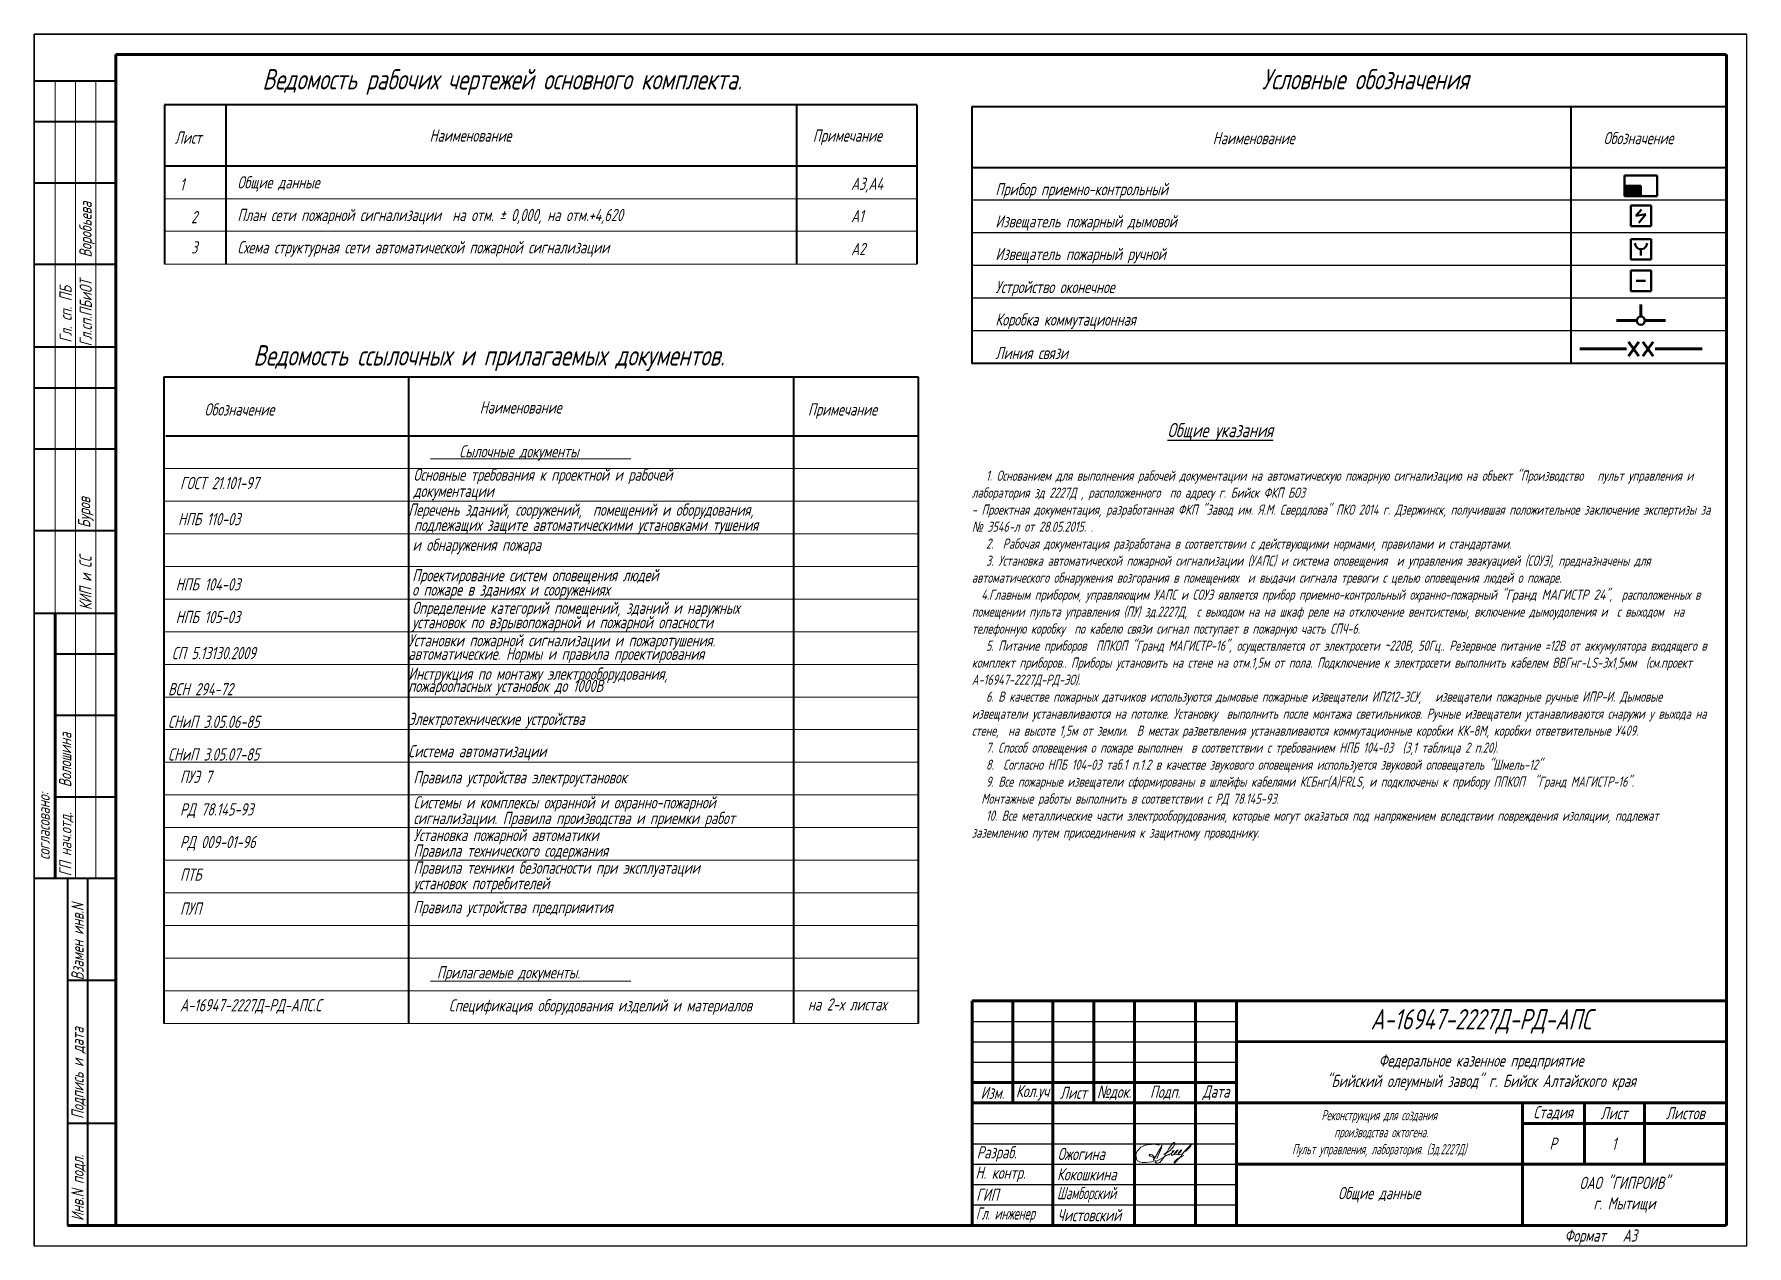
# Model space of a CAD drawing. Header units: millimetres. Extents: x 1866 to 7967, y 1263 to 3609.
# Drawn here: x 1866.1 to 2286.1, y 1263 to 1560 of the extents above; entities that cross this region are included whole.
import ezdxf

# ---------------------------------------------------------------- set-up
doc = ezdxf.new("R2010")
doc.units = ezdxf.units.MM
doc.layers.add('OBORUDOVANIE', color=7, linetype='Continuous')
doc.layers.add('Текст.', color=51, linetype='Continuous')
for name, color, linetype, lineweight in [('Датчики (Вновь)', 2, 'Continuous', 50), ('Линия связи (Вновь)', 3, 'Continuous', 60), ('ППК и др. приБоры', 171, 'Continuous', 50), ('Рамка толстая', 7, 'Continuous', 60), ('стена', 7, 'Continuous', 20), ('ТаБлица', 253, 'Continuous', 40), ('Текст', 2, 'Continuous', 20), ('Эл. аппараты (Вновь)', 93, 'Continuous', 50)]:
    doc.layers.add(name, color=color, linetype=linetype, lineweight=lineweight)
doc.styles.add('Simplex', font='simplex.shx', dxfattribs={"width": 0.7, "oblique": 15})

# ---------------------------------------------------------------- blocks, each defined once
blk = doc.blocks.new('A$C00EC61DE')
at = {"layer": 'Линия связи (Вновь)'}
for p, q in [((6, 2), (6, 5)), ((5, 1), (0, 1)), ((7, 1), (12, 1))]:
    blk.add_line(p, q, dxfattribs=at)
at = {"layer": 'Эл. аппараты (Вновь)'}
blk.add_circle((6, 1), 1, dxfattribs=at)
blk.add_circle((6, 1), 1, dxfattribs=at)
blk = doc.blocks.new('A$C48AC0FEC')
at = {"layer": 'Линия связи (Вновь)'}
for p, q in [((11.5, 1.75), (0, 1.75)), ((12, 3.5), (14.5, 0)), ((12, 0), (14.5, 3.5)), ((15.5, 3.5), (18, 0)), ((15.5, 0), (18, 3.5)), ((18.5, 1.75), (30, 1.75))]:
    blk.add_line(p, q, dxfattribs=at)
blk = doc.blocks.new('A$C134D03C4')
at = {"layer": 'ППК и др. приБоры'}
blk.add_hatch(color=256, dxfattribs=at).paths.add_polyline_path([(4, 0), (4, 2.5), (0, 2.5), (0, 0)])
for p, q in [((0, 5), (0, 0)), ((8, 5), (0, 5)), ((8, 0), (8, 5)), ((4, 2.5), (0, 2.5)), ((0, 0), (8, 0)), ((4, 0), (4, 2.5))]:
    blk.add_line(p, q, dxfattribs=at)
blk = doc.blocks.new('A$C7A532389')
at = {"layer": 'Датчики (Вновь)'}
for p, q in [((0, 5), (5, 5)), ((0, 0), (0, 5)), ((5, 5), (5, 0)), ((2.5, 1), (2.5, 2.5)), ((5, 0), (0, 0))]:
    blk.add_line(p, q, dxfattribs=at)
blk.add_arc((2.5, 4), 1.5, 180, 0, dxfattribs=at)

msp = doc.modelspace()

# ---------------------------------------------------------------- linework, layer by layer
for p, q in [((1866.063, 1262.971), (1866.063, 1559.971)), ((1866.063, 1262.971), (1866.063, 1559.971)), ((1866.063, 1559.971), (2286.063, 1559.971)), ((2280.992, 1519.264), (2095.992, 1519.264)), ((2280.992, 1511.264), (2095.992, 1511.264)), ((2280.992, 1503.264), (2095.992, 1503.264)), ((2280.992, 1495.264), (2095.992, 1495.264)), ((2280.992, 1487.264), (2095.992, 1487.264)), ((2280.992, 1479.264), (2095.992, 1479.264)), ((2096.063, 1317.971), (2160.835, 1317.971)), ((2096.063, 1292.971), (2160.835, 1292.971)), ((2096.063, 1287.971), (2160.835, 1287.971)), ((2096.063, 1277.971), (2161.024, 1277.971)), ((2095.992, 1272.971), (2160.953, 1272.971)), ((2096.15, 1267.971), (2096.15, 1272.971)), ((2096.15, 1267.971), (2096.15, 1272.971)), ((2280.992, 1267.971), (2095.992, 1267.971)), ((2115.992, 1267.971), (2135.992, 1267.971)), ((2150.992, 1267.971), (2160.992, 1267.971)), ((2150.992, 1267.971), (2160.992, 1267.971)), ((2230.992, 1267.971), (2245.992, 1267.971)), ((2230.992, 1267.971), (2230.992, 1267.971))]:
    msp.add_line(p, q)
at = {"color": 7, "linetype": 'Continuous', "lineweight": 40}
for p, q in [((1866.185, 1548.584), (1886.063, 1548.584)), ((1866.185, 1538.584), (1886.063, 1538.584)), ((1866.185, 1523.584), (1886.063, 1523.584)), ((1866.063, 1503.584), (1886.063, 1503.584)), ((1866.185, 1483.317), (1886.063, 1483.317)), ((1866.185, 1483.317), (1886.063, 1483.317)), ((1866.185, 1473.317), (1886.063, 1473.317)), ((1866.185, 1458.317), (1886.063, 1458.317)), ((1866.063, 1438.317), (1886.063, 1438.317)), ((1866.185, 1418.05), (1886.063, 1418.05)), ((1871.185, 1408.05), (1886.063, 1408.05)), ((1871.185, 1393.05), (1886.063, 1393.05)), ((1871.185, 1373.05), (1886.063, 1373.05)), ((1866.063, 1353.05), (1886.185, 1353.05))]:
    msp.add_line(p, q, dxfattribs=at)
at = {"color": 7, "linetype": 'Continuous', "lineweight": 20}
for p, q in [((1871.185, 1548.584), (1871.185, 1483.317)), ((1876.185, 1548.584), (1876.185, 1483.317)), ((1881.185, 1548.584), (1881.185, 1483.317)), ((1898.02, 1519.64), (2082.52, 1519.64)), ((1898.02, 1511.72), (2082.52, 1511.72)), ((1898.02, 1503.64), (2082.52, 1503.64)), ((1871.185, 1483.317), (1871.185, 1353.05)), ((1876.185, 1483.317), (1876.185, 1353.05)), ((1881.185, 1483.317), (1881.185, 1353.05)), ((1897.814, 1453.491), (2082.814, 1453.491)), ((1897.814, 1445.491), (2082.814, 1445.491)), ((1897.814, 1437.491), (2082.814, 1437.491)), ((1897.814, 1429.491), (2082.814, 1429.491)), ((1897.814, 1421.491), (2082.814, 1421.491)), ((1897.814, 1413.491), (2082.814, 1413.491)), ((1897.814, 1405.491), (2082.814, 1405.491)), ((1897.814, 1397.491), (2082.814, 1397.491)), ((1897.814, 1389.491), (2082.814, 1389.491)), ((1897.814, 1381.491), (2082.814, 1381.491)), ((1897.814, 1373.491), (2082.814, 1373.491)), ((1897.814, 1365.491), (2082.814, 1365.491)), ((1897.814, 1357.491), (2082.814, 1357.491)), ((1866.185, 1353.05), (1874.185, 1353.05)), ((1866.185, 1353.05), (1874.185, 1353.05)), ((1866.185, 1353.05), (1874.185, 1353.05)), ((1866.308, 1353.05), (1874.308, 1353.05)), ((1866.308, 1353.05), (1874.308, 1353.05)), ((1879.185, 1353.05), (1874.185, 1353.05)), ((1897.814, 1349.491), (2082.814, 1349.491)), ((1897.814, 1341.491), (2082.814, 1341.491)), ((1897.814, 1333.491), (2082.814, 1333.491)), ((1897.814, 1325.491), (2082.814, 1325.491)), ((1897.814, 1317.491), (2082.814, 1317.491))]:
    msp.add_line(p, q, dxfattribs=at)
at = {"color": 7, "lineweight": 40}
for p, q in [((1874.185, 1353.05), (1874.185, 1267.971)), ((1879.185, 1267.971), (1879.185, 1353.05)), ((1874.185, 1328.05), (1886.185, 1328.05)), ((1874.185, 1293.05), (1886.185, 1293.05))]:
    msp.add_line(p, q, dxfattribs=at)
at = {"lineweight": 60}
for p, q in [((2160.905, 1322.971), (2160.905, 1307.4)), ((2160.905, 1307.4), (2160.905, 1267.971)), ((2280.992, 1267.971), (2229.592, 1267.971))]:
    msp.add_line(p, q, dxfattribs=at)
at = {"lineweight": -3}
for p, q in [((2096.063, 1312.971), (2161.391, 1312.971)), ((2096.063, 1307.971), (2160.905, 1307.971)), ((2096.343, 1282.971), (2161.218, 1282.971))]:
    msp.add_line(p, q, dxfattribs=at)
at = {"color": 255, "lineweight": 20}
for p, q in [((2136.314, 1285.516), (2136.243, 1285.296)), ((2136.243, 1285.296), (2136.364, 1284.239)), ((2136.532, 1286.196), (2136.314, 1285.516)), ((2137.49, 1287.121), (2136.535, 1286.172)), ((2137.848, 1287.305), (2137.49, 1287.121)), ((2138.727, 1287.693), (2137.848, 1287.305)), ((2139.127, 1287.748), (2138.727, 1287.693)), ((2139.127, 1287.748), (2139.765, 1287.79)), ((2139.54, 1285.262), (2139.536, 1285.207)), ((2139.536, 1285.207), (2139.602, 1285.051)), ((2139.599, 1285.312), (2139.54, 1285.262)), ((2139.687, 1285.328), (2139.599, 1285.312)), ((2139.803, 1285.337), (2139.687, 1285.328)), ((2140.079, 1287.805), (2139.765, 1287.79)), ((2139.858, 1285.324), (2139.803, 1285.337)), ((2139.94, 1285.313), (2139.858, 1285.324)), ((2140.106, 1285.264), (2139.94, 1285.313)), ((2140.731, 1287.841), (2140.079, 1287.805)), ((2140.261, 1285.232), (2140.106, 1285.264)), ((2140.67, 1284.87), (2140.261, 1285.232)), ((2142.723, 1287.654), (2140.602, 1283.935)), ((2141.171, 1287.783), (2140.731, 1287.841)), ((2141.433, 1287.748), (2141.171, 1287.783)), ((2142.396, 1286.602), (2141.375, 1284.377)), ((2142.002, 1287.672), (2141.433, 1287.748)), ((2141.594, 1283.903), (2144.222, 1285.366)), ((2142.611, 1287.051), (2142.396, 1286.602)), ((2143.128, 1285.369), (2143.774, 1285.797)), ((2143.526, 1285.407), (2143.233, 1284.888)), ((2143.911, 1286.012), (2143.526, 1285.407)), ((2143.673, 1285.063), (2144.222, 1285.366)), ((2143.716, 1285.767), (2144.648, 1286.352)), ((2144.262, 1286.677), (2143.911, 1286.012)), ((2144.233, 1285.159), (2144.416, 1285.291)), ((2144.618, 1287.193), (2144.262, 1286.677)), ((2144.416, 1285.291), (2144.574, 1285.404)), ((2144.574, 1285.404), (2144.875, 1285.62)), ((2144.955, 1287.59), (2144.618, 1287.193)), ((2144.648, 1286.352), (2144.995, 1286.697)), ((2144.875, 1285.62), (2145.135, 1285.768)), ((2144.976, 1285.58), (2144.953, 1285.384)), ((2144.953, 1285.384), (2144.983, 1285.26)), ((2145.248, 1288.042), (2144.955, 1287.59)), ((2145.072, 1285.821), (2144.976, 1285.58)), ((2144.983, 1285.26), (2145.017, 1285.195)), ((2144.995, 1286.697), (2145.243, 1286.964)), ((2145.119, 1285.961), (2145.072, 1285.821)), ((2145.259, 1286.148), (2145.119, 1285.961)), ((2145.135, 1285.768), (2145.422, 1286.064)), ((2145.243, 1286.964), (2145.444, 1287.239)), ((2145.687, 1288.377), (2145.248, 1288.042)), ((2145.303, 1286.21), (2145.259, 1286.148)), ((2145.263, 1285.157), (2145.326, 1285.22)), ((2145.382, 1286.023), (2145.278, 1285.916)), ((2145.6, 1286.345), (2145.303, 1286.21)), ((2145.326, 1285.22), (2145.54, 1285.335)), ((2145.593, 1286.341), (2145.382, 1286.023)), ((2145.422, 1286.064), (2145.505, 1286.226)), ((2145.444, 1287.239), (2145.752, 1287.769)), ((2145.54, 1285.335), (2145.733, 1285.478)), ((2145.775, 1288.103), (2145.687, 1288.377)), ((2145.722, 1285.486), (2145.715, 1285.223)), ((2145.715, 1285.223), (2146.393, 1285.376)), ((2145.802, 1285.697), (2145.722, 1285.486)), ((2145.733, 1285.478), (2146.015, 1285.705)), ((2145.752, 1287.769), (2145.771, 1287.959)), ((2145.765, 1287.946), (2145.775, 1288.103)), ((2145.949, 1285.923), (2145.802, 1285.697)), ((2145.813, 1288.309), (2145.813, 1288.309)), ((2146.099, 1286.101), (2145.949, 1285.923)), ((2146.003, 1285.733), (2146.209, 1285.945)), ((2146.238, 1286.297), (2146.099, 1286.101)), ((2146.209, 1285.945), (2146.44, 1286.216)), ((2146.355, 1286.413), (2146.238, 1286.297)), ((2146.295, 1285.35), (2146.644, 1285.473)), ((2146.62, 1286.503), (2146.355, 1286.413)), ((2146.44, 1286.216), (2146.554, 1286.35)), ((2146.551, 1286.329), (2146.62, 1286.503)), ((2146.633, 1285.482), (2146.626, 1285.219)), ((2146.626, 1285.219), (2146.969, 1285.306)), ((2146.713, 1285.693), (2146.633, 1285.482)), ((2146.644, 1285.473), (2146.926, 1285.701)), ((2146.86, 1285.919), (2146.713, 1285.693)), ((2147.01, 1286.096), (2146.86, 1285.919)), ((2146.914, 1285.729), (2147.12, 1285.94)), ((2146.929, 1285.28), (2147.224, 1285.315)), ((2147.15, 1286.293), (2147.01, 1286.096)), ((2147.12, 1285.94), (2147.351, 1286.212)), ((2147.266, 1286.409), (2147.15, 1286.293)), ((2147.224, 1285.315), (2147.529, 1285.506)), ((2147.531, 1286.499), (2147.266, 1286.409)), ((2147.351, 1286.212), (2147.466, 1286.346)), ((2147.462, 1286.325), (2147.531, 1286.499)), ((2147.717, 1285.475), (2147.498, 1285.114)), ((2148.418, 1286.403), (2147.717, 1285.475)), ((2147.821, 1285.903), (2148.485, 1286.16)), ((2149.469, 1287.488), (2148.418, 1286.403)), ((2148.485, 1286.16), (2149.525, 1287.186)), ((2149.457, 1287.469), (2149.605, 1287.63)), ((2149.584, 1287.304), (2149.513, 1287.167)), ((2149.621, 1287.362), (2149.584, 1287.304)), ((2149.605, 1287.63), (2149.707, 1287.735)), ((2149.645, 1287.405), (2149.621, 1287.362)), ((2149.713, 1287.5), (2149.645, 1287.405)), ((2149.707, 1287.735), (2149.817, 1287.826)), ((2149.743, 1287.551), (2149.713, 1287.5)), ((2149.808, 1287.681), (2149.743, 1287.551)), ((2149.844, 1287.746), (2149.808, 1287.681)), ((2149.817, 1287.826), (2149.856, 1287.857)), ((2149.849, 1287.779), (2149.844, 1287.746)), ((2149.856, 1287.857), (2149.849, 1287.779)), ((2136.364, 1284.239), (2136.564, 1283.862)), ((2136.564, 1283.862), (2137.111, 1283.502)), ((2137.111, 1283.502), (2137.817, 1283.403)), ((2137.817, 1283.403), (2138.707, 1283.376)), ((2138.707, 1283.376), (2139.434, 1283.436)), ((2139.434, 1283.436), (2140.065, 1283.556)), ((2139.595, 1285.069), (2139.737, 1284.942)), ((2139.723, 1284.946), (2140.287, 1284.713)), ((2140.065, 1283.556), (2140.614, 1283.714)), ((2140.287, 1284.713), (2140.533, 1284.719)), ((2140.533, 1284.719), (2140.924, 1284.762)), ((2140.602, 1283.935), (2140.712, 1284.772)), ((2140.614, 1283.714), (2141.018, 1283.86)), ((2140.681, 1284.814), (2140.656, 1284.894)), ((2140.683, 1284.787), (2140.681, 1284.814)), ((2140.7, 1284.73), (2140.683, 1284.787)), ((2140.696, 1284.672), (2140.7, 1284.73)), ((2140.955, 1283.407), (2141.216, 1283.694)), ((2141.375, 1283.213), (2140.961, 1283.433)), ((2141.216, 1283.694), (2141.594, 1283.903)), ((2142.149, 1283.415), (2141.375, 1283.213)), ((2141.54, 1284.768), (2141.558, 1284.77)), ((2142.545, 1283.883), (2142.149, 1283.415)), ((2142.897, 1284.406), (2142.545, 1283.883)), ((2143.233, 1284.888), (2142.897, 1284.406)), ((2145.017, 1285.195), (2145.263, 1285.157)), ((2145.609, 1283.396), (2145.753, 1283.656)), ((2145.624, 1283.211), (2145.609, 1283.396)), ((2147.122, 1284.686), (2145.679, 1283.208)), ((2145.753, 1283.656), (2146.004, 1283.884)), ((2146.004, 1283.884), (2146.213, 1284.109)), ((2146.213, 1284.109), (2146.628, 1284.35)), ((2146.628, 1284.35), (2146.862, 1284.535)), ((2146.862, 1284.535), (2147.441, 1284.791)), ((2147.498, 1285.114), (2147.122, 1284.686)), ((2147.441, 1284.791), (2147.598, 1284.907)), ((2147.598, 1284.907), (2148.039, 1285.089))]:
    msp.add_line(p, q, dxfattribs=at)
at = {"layer": 'OBORUDOVANIE', "ltscale": 100}
for p, q in [((1866.063, 1559.971), (1866.063, 1262.971)), ((2286.063, 1559.971), (1866.063, 1559.971)), ((2286.063, 1262.971), (2286.063, 1559.971)), ((1866.063, 1262.971), (2286.063, 1262.971))]:
    msp.add_line(p, q, dxfattribs=at)
at = {"layer": 'Датчики (Вновь)', "color": 2}
for p, q in [((2257.627, 1517.957), (2262.627, 1517.957)), ((2257.627, 1512.957), (2257.627, 1517.957)), ((2260.245, 1517.006), (2258.822, 1515.425)), ((2262.627, 1517.957), (2262.627, 1512.957)), ((2262.627, 1512.957), (2257.627, 1512.957)), ((2258.822, 1515.425), (2261.273, 1515.86)), ((2261.273, 1515.86), (2259.573, 1513.766))]:
    msp.add_line(p, q, dxfattribs=at)
at = {"layer": 'Датчики (Вновь)', "color": 1}
for p, q in [((2262.627, 1502.018), (2257.627, 1502.018)), ((2262.627, 1502.018), (2257.627, 1502.018)), ((2257.627, 1502.018), (2257.627, 1497.018)), ((2257.627, 1502.018), (2257.627, 1497.018)), ((2261.241, 1499.518), (2258.908, 1499.518)), ((2261.241, 1499.518), (2258.908, 1499.518)), ((2262.627, 1497.018), (2262.627, 1502.018)), ((2262.627, 1497.018), (2262.627, 1502.018)), ((2257.627, 1497.018), (2262.627, 1497.018)), ((2257.627, 1497.018), (2262.627, 1497.018))]:
    msp.add_line(p, q, dxfattribs=at)
at = {"layer": 'Рамка толстая', "ltscale": 100}
for p, q in [((1886.063, 1554.971), (2280.992, 1554.971)), ((1886.063, 1267.971), (1886.063, 1554.971)), ((2281.063, 1267.971), (2281.063, 1554.971))]:
    msp.add_line(p, q, dxfattribs=at)
at = {"layer": 'Рамка толстая', "color": 7}
for p, q in [((1886.063, 1548.019), (1886.063, 1543.019)), ((2280.992, 1267.971), (1874.185, 1267.971))]:
    msp.add_line(p, q, dxfattribs=at)
at = {"layer": 'Рамка толстая'}
for p, q in [((1871.185, 1353.05), (1871.185, 1418.05)), ((2096.063, 1322.971), (2281.063, 1322.971)), ((2096.063, 1267.971), (2096.063, 1322.971)), ((2106.063, 1322.971), (2106.063, 1297.971)), ((2115.905, 1322.971), (2115.905, 1267.971)), ((2125.905, 1297.971), (2125.905, 1322.971)), ((2135.905, 1267.971), (2135.905, 1322.971)), ((2150.905, 1322.971), (2150.905, 1267.971)), ((2160.905, 1312.971), (2281.063, 1313.077)), ((2096.063, 1302.971), (2160.835, 1302.971)), ((2096.063, 1297.971), (2281.063, 1297.971)), ((2231.063, 1297.971), (2231.063, 1267.971)), ((2246.273, 1282.971), (2246.273, 1297.971)), ((2260.992, 1297.971), (2260.992, 1282.971)), ((2231.051, 1292.971), (2281.063, 1292.971)), ((2160.905, 1282.971), (2281.063, 1282.971))]:
    msp.add_line(p, q, dxfattribs=at)
at = {"layer": 'ТаБлица', "linetype": 'Continuous'}
for p, q in [((2082.52, 1542.64), (1898.02, 1542.64)), ((1898.02, 1542.64), (1898.02, 1503.64)), ((1913.02, 1542.64), (1913.02, 1503.64)), ((2053.02, 1542.64), (2053.02, 1503.64)), ((2082.52, 1542.64), (2082.52, 1503.64)), ((2082.52, 1527.64), (1898.02, 1527.64)), ((1897.814, 1475.991), (2082.814, 1475.991)), ((1897.814, 1475.991), (1897.814, 1317.491)), ((1957.814, 1475.991), (1957.814, 1317.491)), ((2052.314, 1475.991), (2052.314, 1317.491)), ((2082.814, 1475.991), (2082.814, 1317.491)), ((1898.314, 1461.491), (2082.814, 1461.491))]:
    msp.add_line(p, q, dxfattribs=at)
at = {"layer": 'ТаБлица'}
for p, q in [((2095.992, 1542.264), (2280.992, 1542.264)), ((2095.992, 1542.264), (2095.992, 1479.264)), ((2242.992, 1479.264), (2242.992, 1542.264)), ((2280.992, 1527.264), (2095.992, 1527.264)), ((2280.992, 1479.264), (2095.992, 1479.264))]:
    msp.add_line(p, q, dxfattribs=at)
at = {"layer": 'Текст.'}
for p, q in [((1963.219, 1455.86), (2012.369, 1455.951)), ((1963.219, 1327.86), (2012.369, 1327.951))]:
    msp.add_line(p, q, dxfattribs=at)

# ---------------------------------------------------------------- block references
at = {"layer": 'Датчики (Вновь)', "color": 2}
for name, p in [('A$C134D03C4', (2256.098, 1520.317)), ('A$C7A532389', (2257.627, 1504.771))]:
    msp.add_blockref(name, p, dxfattribs=at)
at = {"layer": 'Линия связи (Вновь)', "color": 2}
for name, p in [('A$C00EC61DE', (2254.098, 1488.758, 0)), ('A$C48AC0FEC', (2245.098, 1481.067))]:
    msp.add_blockref(name, p, dxfattribs=at)

# ---------------------------------------------------------------- texts
at = {"color": 7, "linetype": 'Continuous', "lineweight": 20, "style": 'Simplex', "oblique": 15, "width": 0.7}
for s, p in [('Воробьева', (1880.143, 1505.244)), ('Гл.сп.ПБиОТ', (1880.196, 1483.436)), ('Гл. сп. ПБ', (1875.263, 1484.355)), ('Буров', (1879.804, 1438.941)), ('КИП и СС', (1880.135, 1418.807)), ('Волошина', (1875.143, 1375.348)), ('согласовано:', (1869.871, 1357.554)), ('ГП нач.отд.', (1875.196, 1353.54))]:
    msp.add_text(s, height=3, rotation=90, dxfattribs=at).set_placement(p)
at = {"lineweight": -3, "style": 'Simplex', "oblique": 15, "width": 0.7}
for s, p in [('ВСН 294-72', (1898.876, 1397.919)), ('СНиП 3.05.06-85', (1898.876, 1389.919)), ('СНиП 3.05.07-85', (1898.876, 1381.919))]:
    msp.add_text(s, height=3, dxfattribs=at).set_placement(p)
at = {"color": 7, "style": 'Simplex', "oblique": 15, "width": 0.7}
for s, p in [('Взамен инв.N', (1878.185, 1328.05)), ('Подпись и дата', (1878.185, 1294.05)), ('Инв.N подл.', (1878.185, 1269.05))]:
    msp.add_text(s, height=3, rotation=90, dxfattribs=at).set_placement(p)
at = {"color": 7, "linetype": 'Continuous', "lineweight": 20, "style": 'Simplex', "oblique": 15, "width": 0.7}
msp.add_text('на 2-х листах', height=3, dxfattribs=at).set_placement((2055.814, 1320.636))
at = {"layer": 'стена', "lineweight": -3, "style": 'Simplex', "oblique": 15, "width": 0.7}
msp.add_text('  Формат   А3', height=3, dxfattribs=at).set_placement((2238.587, 1263.965))
at = {"layer": 'Текст', "style": 'Simplex', "oblique": 15, "width": 0.7}
msp.add_text('Обозначение', height=3, dxfattribs=at).set_placement((2250.957, 1533.014))
at = {"layer": 'Текст', "insert": (2220.905, 1317.971), "char_height": 5, "width": 120, "attachment_point": 5, "style": 'Simplex'}
msp.add_mtext('А-16947-2227Д-РД-АПС ', dxfattribs=at)
at = {"layer": 'Текст', "lineweight": 20, "style": 'Simplex'}
for s, insert, char_height, width, attachment_point in [('Федеральное казенное предприятие\\P"Бийский олеумный завод" г. Бийск Алтайского края', (2220.905, 1305.471), 3, 120, 5), ('Кол.уч', (2110.905, 1300.471), 3, 10, 5), ('{\\fArial|b0|i0|c204|p34;\\W0.7;№\\Fsimplex|c204;док.}', (2130.905, 1300.471), 3, 10, 5), ('Подп.', (2143.405, 1300.471), 3, 15, 5), ('{\\W0.7;Дата}', (2155.905, 1300.471), 3, 10, 5), ('Изм.', (2101.063, 1300.471), 3, 10, 5), ('Лист', (2120.905, 1300.471), 3, 10, 5), ('{\\W0.6;Реконструкция для создания\\P производства октогена.  \\PПульт управления, лаборатория. (Зд.2227Д)}', (2195.905, 1290.471), 2.5, 70, 5), ('{\\W0.7;Стадия}', (2238.563, 1295.471), 3, 15, 5), ('Лист', (2253.492, 1295.471), 3, 15, 5), ('Листов', (2270.992, 1295.471), 3, 20, 5), ('Р', (2238.563, 1287.971), 3, 15, 5), ('1', (2253.492, 1287.971), 3, 15, 5), ('Разраб.', (2097.221, 1285.471), 3, 18, 4), ('Ожогина', (2117.063, 1285.471), 3, 18, 4), ('Н. контр.', (2096.905, 1280.471), 3, 19, 4), ('Кокошкина', (2116.905, 1280.471), 3, 18, 4), ('ГИП', (2097.063, 1275.471), 3, 18, 4), ('{\\W0.6;Шамборский}', (2116.905, 1275.471), 3, 18, 4), ('Общие данные', (2195.905, 1275.471), 3, 70, 5), ('{\\C2;ОАО "ГИПРОИВ"\\Pг. Мытищи}', (2256.063, 1275.471), 3, 50, 5), ('{\\W0.6;Гл. инженер}', (2096.992, 1270.471), 3, 18, 4), ('Чистовский', (2116.992, 1270.471), 3, 18, 4)]:
    msp.add_mtext(s, dxfattribs=dict(at, insert=insert, char_height=char_height, width=width, attachment_point=attachment_point))
at = {"layer": 'Текст.', "style": 'Simplex', "oblique": 15, "width": 0.7}
for s, height, p in [('Ведомость рабочих чертежей основного комплекта.', 5, (1922.02, 1546.425)), ('Наименование', 3, (2155.095, 1533.014)), ('Прибор приемно-контрольный', 3, (2101.793, 1520.493)), ('Извещатель пожарный дымовой ', 3, (2101.793, 1512.606)), ('Извещатель пожарный ручной ', 3, (2101.793, 1504.606)), ('Устройство оконечное ', 3, (2101.793, 1496.519)), ('Коробка коммутационная', 3, (2101.793, 1488.542)), ('Ведомость ссылочных и прилагаемых документов.', 5, (1919.796, 1478.748)), ('Линия связи', 3, (2101.793, 1480.34)), ('Перечень зданий, сооружений,  помещений и оборудования,', 3, (1957.814, 1441.931)), ('НПБ 110-03', 3, (1901.341, 1439.602)), (' подлежащих защите автоматическими установками тушения', 3, (1957.814, 1438.209)), ('и обнаружения пожара', 3, (1958.846, 1433.328)), ('Проектирование систем оповещения людей', 3, (1958.772, 1425.862)), ('НПБ 104-03', 3, (1900.751, 1423.609)), ('о пожаре в зданиях и сооружениях', 3, (1958.752, 1422.336)), ('Определение категорий помещений, зданий и наружных', 3, (1958.772, 1417.862)), ('НПБ 105-03', 3, (1900.751, 1415.609)), ('установок по взрывопожарной и пожарной опасности', 3, (1958.752, 1414.336)), ('Установки пожарной сигнализации и пожаротушения.', 3, (1957.814, 1409.896)), ('СП 5.13130.2009', 3, (1899.813, 1406.764)), ('автоматические. Нормы и правила проектирования', 3, (1957.814, 1406.607)), ('Инструкция по монтажу электрооборудования,', 3, (1957.814, 1401.713)), ('пожароопасных установок до 1000В', 3, (1957.814, 1398.726)), ('Электротехнические устройства', 3, (1957.814, 1390.627)), ('Система автоматизации', 3, (1957.814, 1382.73))]:
    msp.add_text(s, height=height, dxfattribs=at).set_placement(p)
at = {"layer": 'Текст.', "linetype": 'Continuous', "style": 'Simplex', "oblique": 15, "width": 0.7}
for s, p in [('Лист', (1900.52, 1533.14)), ('Наименование', (1963.02, 1533.64)), ('Примечание ', (2057.02, 1533.64)), ('1', (1901.767, 1521.64)), ('Общие данные', (1915.883, 1522.168)), ('А3,А4', (2066.383, 1521.819)), ('2', (1904.52, 1513.64)), ('План сети пожарной сигнализации  на отм. %%P 0,000, на отм.+4,620', (1915.883, 1514.168)), ('А1', (2066.383, 1513.899)), ('3', (1904.52, 1506.22)), ('Схема структурная сети автоматической пожарной сигнализации  ', (1915.883, 1506.249)), ('А2', (2066.383, 1505.819)), ('Обозначение', (1907.814, 1466.491)), ('Наименование', (1975.314, 1466.991)), ('Примечание', (2055.814, 1466.491)), ('Сылочные документы', (1970.304, 1456.217)), ('Основные требования к проектной и рабочей', (1959.066, 1450.505)), ('ГОСТ 21.101-97', (1901.814, 1448.439)), ('документации', (1959.066, 1446.535)), ('ПУЭ 7', (1901.814, 1376.439)), ('Правила устройства электроустановок', (1959.066, 1376.314)), ('РД 78.145-93', (1901.814, 1368.439)), ('сигнализации. Правила производства и приемки работ', (1959.066, 1366.335)), ('Системы и комплексы охранной и охранно-пожарной ', (1959.066, 1370.161)), ('Установка пожарной автоматики', (1959.066, 1362.161)), ('РД 009-01-96', (1901.814, 1360.439)), ('Правила технического содержания', (1959.066, 1358.335)), ('Правила техники безопасности при эксплуатации', (1959.066, 1354.165)), ('ПТБ', (1901.814, 1352.439)), ('установок потребителей', (1959.066, 1350.335)), ('ПУП', (1901.814, 1344.113)), ('Правила устройства предприяития', (1959.066, 1344.496)), ('Прилагаемые документы.', (1964.814, 1328.491)), ('А-16947-2227Д-РД-АПС.С ', (1901.814, 1320.439))]:
    msp.add_text(s, height=3, dxfattribs=at).set_placement(p)
at = {"layer": 'Текст.', "style": 'Simplex'}
for s, insert, char_height, width, attachment_point in [('{\\C2;Условные обозначения}', (2192.525, 1548.949), 5, 129.70156, 5), ('\\P\\pi48;{\\H1.1667x;\\LОбщие указания\\l\\P\\pi90.861;\\H1.0001x;\\P\\pi0;\\H0.71428x; \\H0.99988x;  1. Основанием для выполнения рабочей документации на автоматическую пожарную сигнализацию на объект "Производство   пульт управления и лаборатория зд 2227Д , расположенного  по адресу г. Бийск ФКП БОЗ \\P- Проектная документация, разработанная ФКП "Завод им. Я.М. Свердлова" ПКО 2014 г. Дзержинск, получившая положительное заключение экспертизы за \\fArial|b0|i0|c204|p34;№\\Fsimplex|c204; 3546-л от 28.05.2015. .  \\P   2.  Рабочая документация разработана в соответствии с действующими нормами, правилами и стандартами. \\P   3. Установка автоматической пожарной сигнализации (УАПС) и система оповещения  и управления эвакуацией (СОУЭ), предназначены для автоматического обнаружения возгорания в помещениях  и выдачи сигнала тревоги с целью оповещения людей о пожаре. \\P  4.Главным прибором, управляющим УАПС и СОУЭ является прибор приемно-контрольный охранно-пожарный "\\Fgost|c204;\\W1;\\C2;Гранд МАГИСТР 24\\Fsimplex|c204;\\W0.7;\\C256;",  расположенных в помещении пульта управления (ПУ) зд.2227Д,  с выходом на на шкаф реле на отключение вентсистемы, включение дымоудоления и  с выходом  на телефонную коробку  по кабелю связи сигнал поступает в пожарную часть СПЧ-6. \\P   5. Питание приборов  ППКОП "Гранд МАГИСТР-16", осуществляется от электросети ~220В, 50Гц.. Резервное питание =12В от аккумулятора входящего в комплект приборов.. Приборы установить на стене на отм.1,5м от пола. Подключение к электросети выполнить кабелем ВВГнг-LS-3х1,5мм  (см.проект А-16947-2227Д-РД-ЭО).\\P   6. В качестве пожарных датчиков используются дымовые пожарные извещатели ИП212-3СУ,   извещатели пожарные ручные ИПР-И. Дымовые извещатели устанавливаются на потолке. Установку  выполнить после монтажа светильников. Ручные извещатели устанавливаются снаружи у выхода на стене,  на высоте 1,5м от земли.  В местах разветвления устанавливаются коммутационные коробки КК-8М, коробки ответвительные У409.\\P   7. Способ оповещения о пожаре выполнен  в соответствии с требованием НПБ 104-03  (3,1 таблица 2 п.20).\\P   8.  Согласно НПБ 104-03 таб.1 п.1.2 в качестве звукового оповещения используется звуковой оповещатель "Шмель-12" \\P   9. Все пожарные извещатели сформированы в шлейфы кабелями КСБнг(А)FRLS, и подключены к прибору ППКОП  "Гранд МАГИСТР-16". \\P  Монтажные работы выполнить в соответствии с РД 78.145-93.\\P   10. Все металлические части электрооборудования, которые могут оказаться под напряжением вследствии повреждения изоляции, подлежат заземлению путем присоединения к защитному проводнику. \\P\\H0.99981x;  \\P}  \\P\\P\\pl6.9999;          \\P\\pi89.91,l0; \\P\\pi0,l6.9999;  ', (2095.992, 1469.68), 3, 181.72041, 1), ('Спецификация оборудования изделий и материалов', (2004.908, 1321.491), 3, 94.81338, 5)]:
    msp.add_mtext(s, dxfattribs=dict(at, insert=insert, char_height=char_height, width=width, attachment_point=attachment_point))

doc.saveas('drawing.dxf')
